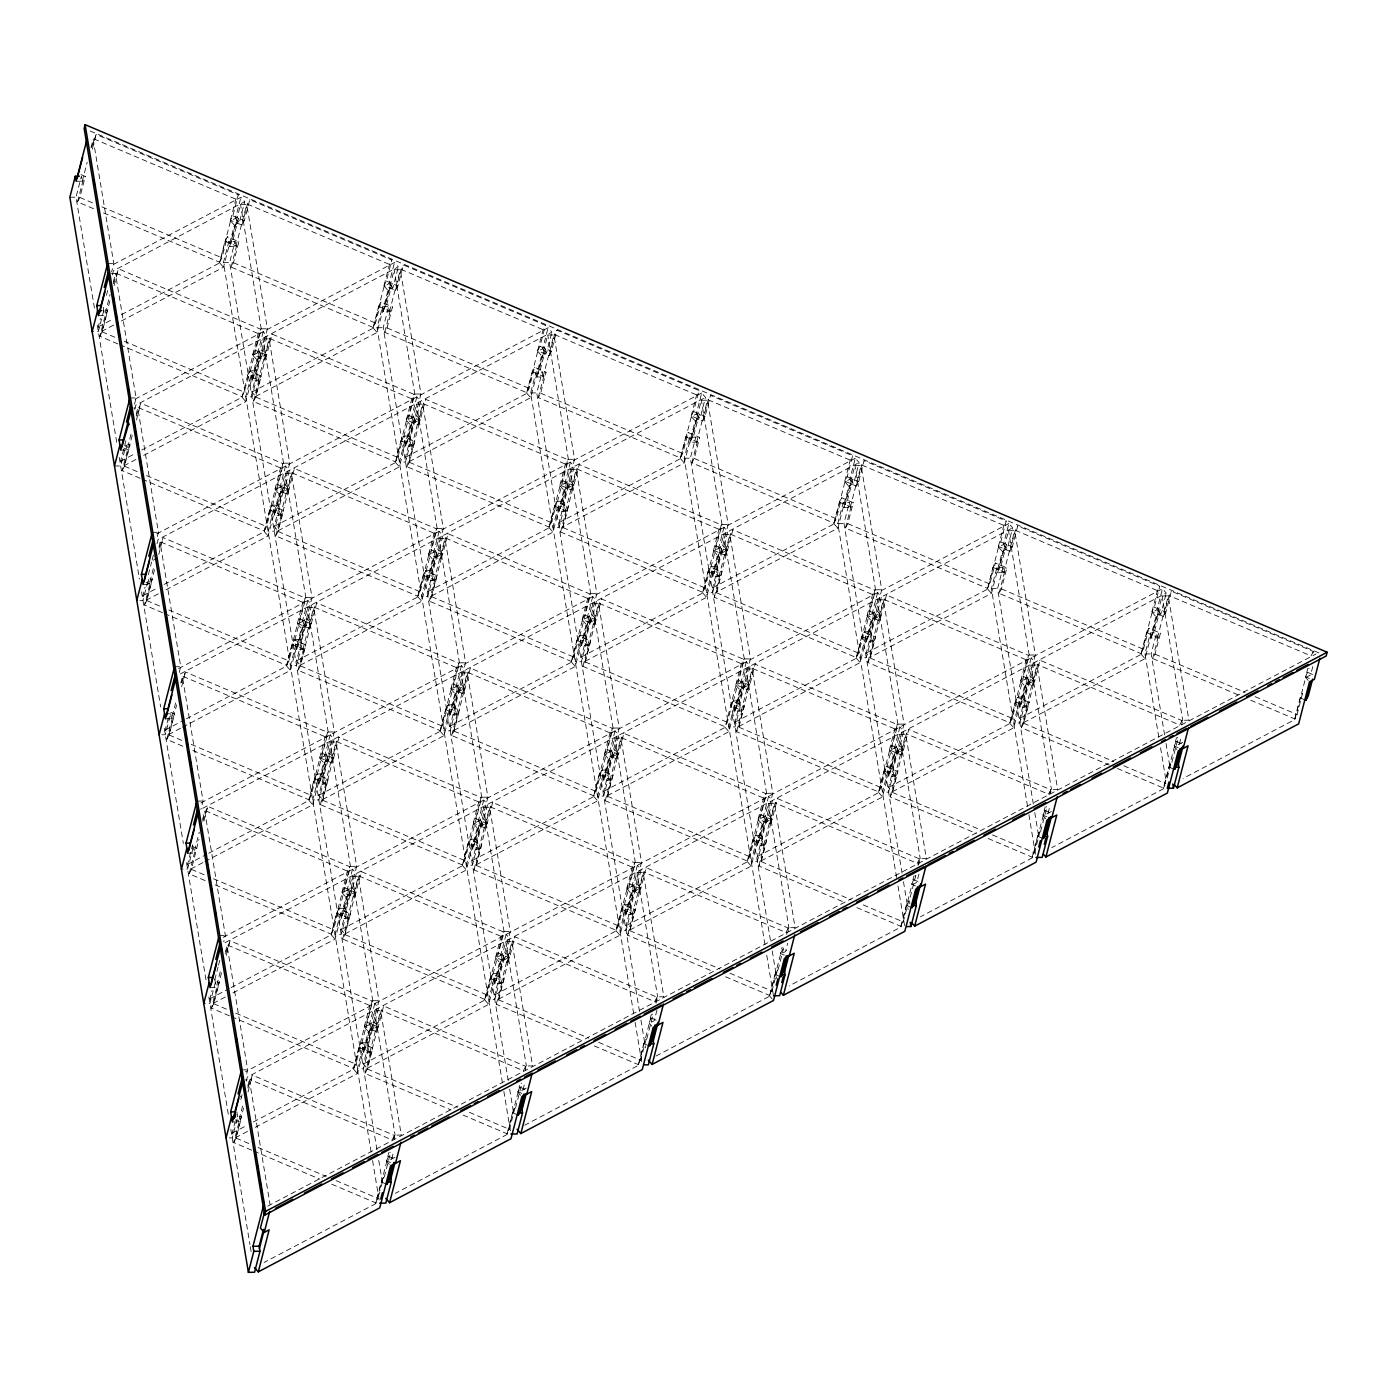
<?xml version="1.0" encoding="UTF-8"?>
<svg xmlns="http://www.w3.org/2000/svg" width="1397" height="1397" viewBox="0 0 1397 1397"><rect width="100%" height="100%" fill="white"/><g stroke="black" fill="none" stroke-linecap="round" stroke-linejoin="round"><path stroke-width="0.75" stroke-dasharray="5 3.75" d="M94.437 308.091L76.014 197.187L81.445 176.179L82.283 181.208L76.119 181.296M82.283 181.208L87.173 162.314M90.98 147.611L93.145 139.211L113.786 263.509L111.62 271.909M93.529 208.677L77.516 201.867L82.947 180.877L85.304 176.459L79.542 174.014M91.643 147.261L96.166 134.461L238.241 194.812L232.81 215.802L230.453 220.22L241.96 225.109L244.318 220.691L249.766 199.701L391.824 260.052L386.393 281.041L384.035 285.459L395.561 290.349L397.918 285.931L403.349 264.941L545.424 325.291L539.993 346.281L537.635 350.699L549.143 355.589L551.501 351.188L556.932 330.181L699.006 390.531L693.576 411.521L691.218 415.939L702.743 420.829L705.101 416.428L710.532 395.421L852.607 455.771L847.176 476.761L844.801 481.179L856.326 486.069L858.684 481.668L864.114 460.661L1006.189 521.011L1000.758 542.001L998.401 546.419L1009.909 551.309L1012.284 546.908L1017.714 525.901L1159.772 586.251L1154.341 607.241L1151.984 611.659L1163.509 616.548L1165.866 612.148L1171.297 591.141L1313.372 651.491L1312.289 655.682M77.516 201.867L79.873 197.466L85.304 176.459M92.359 149.165L96.166 134.461M113.646 325.082L102.086 331.176L98.261 326.846L100.444 318.446M106.416 295.343L108.582 286.944M112.371 274.965L113.454 270.756L244.719 201.622L240.913 197.291L111.568 265.413M103.762 310.553L98.331 331.56L92.167 331.648M98.436 315.687L104.6 315.6L110.031 294.592M113.297 282.002L115.462 273.602L111.358 273.655M117.837 343.906L99.833 336.258L105.264 315.251L107.621 310.85L103.78 309.208M113.401 283.748L118.483 268.835L260.558 329.186L255.127 350.193L252.77 354.594L264.277 359.483L266.635 355.082L272.066 334.075L414.141 394.425L408.71 415.433L406.352 419.833L417.878 424.723L420.235 420.322L425.666 399.315L567.741 459.665L562.31 480.673L559.953 485.073L571.46 489.963L573.818 485.562L579.249 464.555L721.323 524.905L715.893 545.913L713.535 550.313L725.06 555.203L727.418 550.802L732.849 529.795L874.924 590.145L869.475 611.153L867.118 615.553L878.643 620.443L881.001 616.042L886.431 595.035L1028.506 655.385L1023.075 676.392L1020.718 680.793L1032.226 685.683L1034.601 681.282L1040.032 660.275L1182.089 720.625L1181.006 724.833M102.086 331.176L110.223 299.674M99.833 336.258L102.191 331.84L107.621 310.85M114.135 285.634L118.483 268.835M134.479 404.204L136.103 397.901L115.462 273.602M135.963 459.456L124.385 465.55L120.579 461.237L126.009 440.23M134.671 409.338L135.771 405.147L398.32 266.862L394.513 262.531L133.885 399.804M120.753 450.061L126.917 449.974L131.266 433.175M136.155 414.28L137.779 407.976L133.675 408.029M140.154 478.28L122.15 470.632L127.581 449.642L129.938 445.224L126.097 443.6M136.277 416.027L140.8 403.227L282.875 463.577L277.444 484.567L275.087 488.985L286.595 493.874L288.952 489.474L294.383 468.466L436.458 528.817L431.027 549.807L428.669 554.225L440.195 559.114L442.552 554.714L447.983 533.706L590.058 594.057L584.627 615.047L582.252 619.465L593.777 624.354L596.135 619.954L601.566 598.946L743.641 659.297L738.21 680.287L735.852 684.705L747.378 689.594L749.735 685.194L755.166 664.186L897.223 724.537L891.792 745.527L889.435 749.945L900.96 754.834L903.318 750.433L908.749 729.426L1050.823 789.776L1049.199 796.063M124.385 465.55L132.54 434.048M122.15 470.632L124.508 466.231L129.938 445.224M136.452 420.026L140.8 403.227M103.535 212.92L219.591 262.217L225.022 241.21L227.379 236.809L238.887 241.698L233.456 262.706L231.099 267.106L373.174 327.457L375.531 323.056L380.962 302.049L392.487 306.938L387.056 327.946L384.699 332.346L526.756 392.697L529.131 388.296L534.562 367.289L546.07 372.178L540.639 393.186L538.282 397.586L680.356 457.937L682.714 453.536L688.145 432.529L699.67 437.418L694.239 458.426L691.882 462.826L833.939 523.177L836.297 518.776L841.727 497.769L853.253 502.658L847.822 523.665L845.464 528.066L987.539 588.416L989.897 584.016L995.328 563.008L1006.853 567.898L1001.405 588.905L999.047 593.306L1141.122 653.656L1143.479 649.256L1148.91 628.248L1160.436 633.138L1155.005 654.145L1152.647 658.546L1238.685 695.095M230.453 220.22L235.883 199.212L238.241 194.812M121.399 314.674L219.696 262.898L230.557 220.883L235.482 218.299L240.913 197.291M219.591 262.217L221.948 257.816L227.379 236.809M371.148 1151.984L223.433 262.496L228.864 241.506L235.045 241.419L235.883 246.448L229.702 246.536L228.864 241.506M121.347 321.013L223.503 267.211L234.364 225.214L239.289 222.612L244.719 201.622M229.702 246.536L240.563 204.538L246.745 204.451L267.386 328.749L256.524 370.764L258.201 380.84L252.019 380.927L250.36 370.851L261.222 328.836L240.563 204.538M157.337 536.483L158.42 532.274L137.779 407.976M158.28 593.847L146.702 599.942L142.896 595.611L145.078 587.211M148.326 574.621L151.592 562.013M152.133 559.918L153.757 553.614M376.963 1149.766L229.614 262.426L235.045 241.419M156.988 543.73L158.088 539.521L551.902 332.102L548.095 327.771L156.202 534.178M147.855 581.431L142.965 600.326L136.801 600.413M235.883 246.448L246.745 204.451M231.099 267.106L236.53 246.116L238.887 241.698M241.96 225.109L247.391 204.102L249.766 199.701M143.07 584.452L149.235 584.365L153.583 567.566M159.014 546.559L160.096 542.368L180.737 666.666L179.113 672.97M162.471 612.672L144.467 605.023L149.898 584.016L152.256 579.615L148.414 577.974M159.136 548.322L163.117 537.601L305.192 597.951L299.761 618.958L297.404 623.359L308.912 628.248L311.269 623.848L316.7 602.84L458.775 663.191L453.344 684.198L450.987 688.599L462.512 693.488L464.869 689.088L470.3 668.08L612.375 728.431L606.944 749.438L604.569 753.839L616.094 758.728L618.452 754.328L623.883 733.32L765.958 793.671L760.527 814.678L758.169 819.079L769.695 823.968L772.052 819.568L777.483 798.56L919.54 858.911L917.916 865.214M146.702 599.942L154.857 568.439M144.467 605.023L146.825 600.623L152.256 579.615M158.769 554.417L163.117 537.601M141.778 450.061L242.013 397.272L252.874 355.275L262.723 350.088L266.53 354.401L255.668 396.416L251.862 392.086L262.723 350.088M252.77 354.594L258.201 333.586L260.558 329.186M119.845 344.762L241.908 396.608L244.265 392.19L249.696 371.2L261.204 376.09L255.773 397.08L253.416 401.498L395.491 461.848L397.848 457.43L403.279 436.44L414.804 441.33L409.373 462.32L407.016 466.738L549.073 527.088L551.448 522.67L556.879 501.68L568.387 506.57L562.956 527.56L560.599 531.978L702.674 592.328L705.031 587.91L710.462 566.92L721.987 571.81L716.556 592.799L714.199 597.217L856.256 657.568L858.614 653.15L864.045 632.16L875.57 637.049L870.139 658.039L867.781 662.457L1009.856 722.808L1012.214 718.39L1017.645 697.4L1029.17 702.289L1023.722 723.279L1021.364 727.697L1109.41 765.085M143.664 455.405L245.82 401.603L256.681 359.588L266.53 354.401M252.019 380.927L262.88 338.912L269.062 338.842L289.703 463.14L278.841 505.138L280.5 515.214L274.336 515.301L272.659 505.225L283.539 463.228L262.88 338.912M180.597 728.239L169.02 734.316L165.213 730.002L168.478 717.394M164.549 713.797L170.713 713.71L165.283 734.717L159.118 734.805M258.201 380.84L269.062 338.842M253.416 401.498L258.847 380.49L261.204 376.09M264.277 359.483L269.708 338.493L272.066 334.075M165.387 718.826L171.552 718.757L176.441 699.845M180.789 683.046L182.413 676.742L203.054 801.04L200.889 809.457M182.78 746.208L166.784 739.397L172.215 718.407L174.573 713.989L170.731 712.365M181.453 682.696L185.434 671.992L327.509 732.342L322.078 753.332L319.721 757.75L331.229 762.64L333.586 758.239L339.017 737.232L481.092 797.582L475.661 818.572L473.304 822.99L484.829 827.88L487.186 823.479L492.617 802.472L634.692 862.822L629.244 883.812L626.886 888.23L638.412 893.12L640.769 888.719L646.2 867.712L788.275 928.062L786.651 934.366M169.02 734.316L176.633 704.926M166.784 739.397L169.142 734.997L174.573 713.989M181.627 686.695L185.434 671.992M142.162 479.136L264.225 530.982L269.656 509.975L272.013 505.574L283.521 510.464L278.09 531.471L275.733 535.872L417.808 596.222L420.165 591.822L425.596 570.814L437.121 575.704L431.69 596.711L429.333 601.112L571.39 661.462L573.748 657.061L579.196 636.054L590.704 640.944L585.273 661.951L582.916 666.352L724.991 726.702L727.348 722.301L732.779 701.294L744.304 706.183L738.873 727.191L736.498 731.591L878.573 791.942L880.931 787.541L886.362 766.534L897.887 771.423L892.456 792.431L890.099 796.831L976.136 833.38M275.087 488.985L280.518 467.978L282.875 463.577M164.095 584.452L264.33 531.663L275.192 489.648L285.04 484.462L288.847 488.793L277.986 530.79L274.179 526.477L285.04 484.462M264.225 530.982L266.583 526.582L272.013 505.574M165.981 589.778L268.137 535.977L278.998 493.979L288.847 488.793M274.336 515.301L285.198 473.304L291.379 473.216L312.02 597.514L301.158 639.529L302.817 649.605L296.653 649.692L294.977 639.616L305.856 597.602L285.198 473.304M202.914 862.613L191.337 868.707L187.53 864.376L192.419 845.482M193.03 848.101L187.6 869.091L181.435 869.178M280.5 515.214L291.379 473.216M275.733 535.872L281.164 514.882L283.521 510.464M286.595 493.874L292.025 472.867L294.383 468.466M187.704 853.218L193.869 853.13L199.3 832.123M202.565 819.533L204.73 811.133L225.371 935.431L223.747 941.735M205.097 880.581L189.101 873.789L194.532 852.781L196.89 848.381L193.048 846.739M202.67 821.279L207.751 806.366L349.826 866.716L344.395 887.724L342.038 892.124L353.546 897.014L355.903 892.613L361.334 871.606L503.409 931.956L497.978 952.964L495.621 957.364L507.146 962.254L509.503 957.853L514.934 936.846L657.009 997.196L655.909 1001.405M189.101 873.789L191.459 869.388L198.95 839.3M203.945 821.069L207.751 806.366M373.174 327.457L378.604 306.449L380.962 302.049M384.035 285.459L389.466 264.452L391.824 260.052M251.862 392.086L373.278 328.138L384.158 286.123L389.065 283.539L394.513 262.531M164.479 613.527L286.542 665.374L291.973 644.366L294.33 639.966L305.838 644.855L300.407 665.863L298.05 670.263L440.125 730.614L442.482 726.196L447.913 705.206L459.438 710.095L454.008 731.102L451.65 735.503L593.708 795.853L596.065 791.435L601.496 770.446L613.021 775.335L607.59 796.342L605.233 800.743L747.308 861.093L749.665 856.675L755.096 835.685L766.621 840.575L761.19 861.582L758.815 865.983L844.871 902.532M297.404 623.359L302.835 602.369L305.192 597.951M186.412 718.826L286.647 666.037L297.509 624.04L307.357 618.854L311.164 623.167L300.303 665.182L296.496 660.851L307.357 618.854M286.542 665.374L288.9 660.956L294.33 639.966M502.431 1082.85L377.033 327.736L382.464 306.746L388.628 306.659L389.466 311.688L383.302 311.775L382.464 306.746M255.668 396.416L377.103 332.451L387.964 290.454L392.889 287.852L398.32 266.862M182.518 727.208L290.454 670.368L301.315 628.353L311.164 623.167M383.302 311.775L394.164 269.778L400.328 269.691L420.968 393.989L410.107 436.004L411.783 446.08L405.619 446.167L403.943 436.091L414.804 394.076L394.164 269.778M296.653 649.692L307.515 607.678L313.696 607.608L334.337 731.906L323.475 773.903L325.134 783.996L318.97 784.066L317.294 773.99L328.155 731.993L307.515 607.678M508.246 1080.632L383.197 327.666L388.628 306.659M225.231 997.004L213.654 1003.081L209.847 998.768L212.03 990.368M214.736 979.856L218.002 967.265M218.543 965.17L220.167 958.866M215.348 982.475L209.917 1003.483L203.752 1003.57M389.466 311.688L400.328 269.691M384.699 332.346L390.13 311.356L392.487 306.938M395.561 290.349L400.991 269.342L403.349 264.941M302.817 649.605L313.696 607.608M210.021 987.592L216.186 987.522L221.075 968.61M225.423 951.811L227.047 945.507L247.688 1069.823L246.064 1076.109M298.05 670.263L303.481 649.256L305.838 644.855M308.912 628.248L314.342 607.258L316.7 602.84M229.422 1015.811L211.418 1008.163L216.849 987.173L219.207 982.755L215.365 981.131M225.528 953.557L230.068 940.757L372.143 1001.108L366.713 1022.098L364.338 1026.516L375.863 1031.405L378.22 1027.005L383.651 1005.997L525.726 1066.348L524.643 1070.539M213.654 1003.081L221.809 971.579M211.418 1008.163L213.776 1003.762L219.207 982.755M226.262 955.461L230.068 940.757M395.491 461.848L400.922 440.841L403.279 436.44M406.352 419.833L411.783 398.826L414.141 394.425M274.179 526.477L395.595 462.512L406.475 420.514L416.306 415.328L420.113 419.641L409.251 461.656L405.444 457.325L416.306 415.328M192.786 750.451L308.842 799.748L314.29 778.74L316.648 774.34L328.155 779.229L322.724 800.237L320.367 804.637L462.442 864.987L464.799 860.587L470.23 839.58L481.755 844.469L476.325 865.476L473.967 869.877L616.025 930.227L618.382 925.827L623.813 904.819L635.338 909.709L629.907 930.716L627.55 935.117L713.588 971.666M319.721 757.75L325.152 736.743L327.509 732.342M208.729 853.218L308.964 800.429L319.826 758.414L329.675 753.227L333.481 757.558L322.62 799.555L318.813 795.242L329.675 753.227M308.842 799.748L311.217 795.347L316.648 774.34M277.986 530.79L399.42 466.842L410.281 424.828L420.113 419.641M204.835 861.6L312.771 804.742L323.633 762.745L333.481 757.558M405.619 446.167L416.481 404.152L422.645 404.082L443.286 528.38L432.424 570.378L434.1 580.471L427.936 580.541L426.26 570.465L437.121 528.468L416.481 404.152M318.97 784.066L329.832 742.069L335.996 741.982L356.654 866.28L345.792 908.294L347.451 918.37L341.287 918.458L339.611 908.382L350.472 866.367L329.832 742.069M247.548 1131.378L235.971 1137.472L232.164 1133.142L234.888 1122.647M240.86 1099.544L242.484 1093.24M246.256 1081.261L247.339 1077.052L1166.268 593.061L1162.461 588.731L245.47 1071.726M237.123 1118.962L232.234 1137.857L226.07 1137.944M411.783 446.08L422.645 404.082M407.016 466.738L412.447 445.73L414.804 441.33M417.878 424.723L423.308 403.733L425.666 399.315M325.134 783.996L335.996 741.982M232.339 1121.983L238.503 1121.896L242.851 1105.097M247.74 1086.202L249.365 1079.898L245.243 1079.951M320.367 804.637L325.798 783.647L328.155 779.229M331.229 762.64L336.66 741.632L339.017 737.232M251.739 1150.202L233.736 1142.554L239.166 1121.547L241.524 1117.146L237.682 1115.522M247.845 1087.949L252.386 1075.131L394.46 1135.482L393.36 1139.69M235.971 1137.472L243.584 1108.065M233.736 1142.554L236.093 1138.153L241.524 1117.146M248.037 1091.948L252.386 1075.131M417.808 596.222L423.239 575.215L425.596 570.814M428.669 554.225L434.1 533.217L436.458 528.817M296.496 660.851L417.913 596.903L428.774 554.888L438.623 549.702L442.43 554.033L431.568 596.03L427.761 591.717L438.623 549.702M215.103 884.842L331.159 934.139L336.59 913.132L338.965 908.731L350.472 913.621L345.042 934.628L342.684 939.028L484.759 999.379L487.116 994.961L492.547 973.971L504.073 978.86L498.642 999.868L496.284 1004.268L582.322 1040.817M342.038 892.124L347.469 871.134L349.826 866.716M231.046 987.592L331.281 934.803L342.143 892.805L351.992 887.619L355.798 891.932L344.937 933.947L341.13 929.616L351.992 887.619M331.159 934.139L333.534 929.721L338.965 908.731M300.303 665.182L421.719 601.216L432.599 559.219L442.43 554.033M232.932 992.935L335.088 939.133L345.95 897.118L355.798 891.932M427.936 580.541L438.798 538.543L444.962 538.456L465.603 662.754L454.741 704.769L456.417 714.845L450.253 714.932L448.577 704.856L459.438 662.842L438.798 538.543M341.287 918.458L352.149 876.46L358.313 876.373L378.971 1000.671L368.092 1042.668L369.768 1052.762L363.604 1052.832L361.928 1042.756L372.789 1000.758L352.149 876.46M434.1 580.471L444.962 538.456M429.333 601.112L434.764 580.122L437.121 575.704M440.195 559.114L445.626 538.107L447.983 533.706M347.451 918.37L358.313 876.373M342.684 939.028L348.115 918.021L350.472 913.621M353.546 897.014L358.977 876.024L361.334 871.606M526.756 392.697L532.205 371.689L534.562 367.289M537.635 350.699L543.066 329.692L545.424 325.291M405.444 457.325L526.879 393.378L537.74 351.363L542.665 348.779L548.095 327.771M440.125 730.614L445.556 709.606L447.913 705.206M450.987 688.599L456.417 667.609L458.775 663.191M318.813 795.242L440.23 731.277L451.091 689.28L460.94 684.093L464.747 688.407L453.885 730.421L450.078 726.091L460.94 684.093M231.431 1016.667L353.476 1068.513L358.907 1047.523L361.282 1043.105L372.789 1047.994L367.359 1069.002L365.001 1073.402L451.039 1109.951M364.338 1026.516L369.786 1005.508L372.143 1001.108M253.363 1121.983L353.598 1069.194L364.46 1027.179L374.309 1022.01L378.116 1026.324L367.254 1068.321L363.447 1064.008L374.309 1022.01M353.476 1068.513L355.833 1064.112L361.282 1043.105M633.697 1013.698L530.616 392.976L536.046 371.986L542.211 371.899L543.049 376.928L536.885 377.015L536.046 371.986M409.251 461.656L530.685 397.691L541.547 355.694L546.471 353.092L551.902 332.102M322.62 799.555L444.036 735.608L454.916 693.593L464.747 688.407M536.885 377.015L547.746 335.018L553.928 334.931L574.569 459.229L563.707 501.244L565.366 511.319L559.202 511.407L557.525 501.331L568.387 459.316L547.746 335.018M255.249 1127.327L357.405 1073.507L368.267 1031.51L378.116 1026.324M450.253 714.932L461.115 672.917L467.279 672.848L487.92 797.146L477.058 839.143L478.734 849.236L472.57 849.306L470.894 839.23L481.755 797.233L461.115 672.917M363.604 1052.832L374.466 1010.834L380.63 1010.747L401.288 1135.062L395.107 1135.132L394.024 1139.341M639.512 1011.48L536.78 392.906L542.211 371.899M543.049 376.928L553.928 334.931M538.282 397.586L543.712 376.596L546.07 372.178M549.143 355.589L554.574 334.582L556.932 330.181M456.417 714.845L467.279 672.848M369.768 1052.762L380.63 1010.747M451.65 735.503L457.081 714.496L459.438 710.095M462.512 693.488L467.943 672.498L470.3 668.08M365.001 1073.402L370.432 1052.412L372.789 1047.994M375.863 1031.405L381.294 1010.398L383.651 1005.997M549.073 527.088L554.504 506.081L556.879 501.68M559.953 485.073L565.383 464.066L567.741 459.665M427.761 591.717L549.196 527.752L560.057 485.754L569.906 480.568L573.713 484.881L562.851 526.896L559.044 522.565L569.906 480.568M462.442 864.987L467.873 843.98L470.23 839.58M473.304 822.99L478.734 801.983L481.092 797.582M341.13 929.616L462.547 865.669L473.408 823.654L483.257 818.467L487.064 822.798L476.202 864.795L472.396 860.482L483.257 818.467M331.77 1184.202L375.793 1202.904L381.224 1181.897L383.581 1177.496L380.333 1190.087M390.496 1162.531L386.655 1160.89L388.837 1152.49M394.984 1157.257L386.777 1161.571L375.915 1203.568L264.12 1262.451M375.793 1202.904L379.792 1192.2M386.655 1160.89L390.112 1152.281M384.245 1177.147L390.776 1151.949M431.568 596.03L553.002 532.082L563.864 490.068L573.713 484.881M344.937 933.947L466.354 869.982L477.233 827.984L487.064 822.798M391.701 1158.986L393.867 1150.569M559.202 511.407L570.063 469.392L576.228 469.322L596.886 593.62L586.007 635.618L587.683 645.711L581.519 645.781L579.842 635.705L590.704 593.708L570.063 469.392M472.57 849.306L483.432 807.309L489.596 807.222L510.237 931.537L499.375 973.534L501.052 983.61L494.887 983.698L493.211 973.622L504.073 931.607L483.432 807.309M565.366 511.319L576.228 469.322M560.599 531.978L566.029 510.97L568.387 506.57M571.46 489.963L576.891 468.973L579.249 464.555M478.734 849.236L489.596 807.222M473.967 869.877L479.398 848.887L481.755 844.469M484.829 827.88L490.26 806.872L492.617 802.472M571.39 661.462L576.821 640.455L579.196 636.054M582.252 619.465L587.7 598.457L590.058 594.057M450.078 726.091L571.513 662.143L582.374 620.128L592.223 614.942L596.03 619.273L585.168 661.27L581.362 656.957L592.223 614.942M484.759 999.379L490.19 978.371L492.547 973.971M495.621 957.364L501.052 936.374L503.409 931.956M363.447 1064.008L484.864 1000.042L495.725 958.045L505.574 952.859L509.381 957.172L498.519 999.187L494.713 994.856L505.574 952.859M453.885 730.421L575.32 666.456L586.181 624.459L596.03 619.273M367.254 1068.321L488.671 1004.373L499.532 962.358L509.381 957.172M581.519 645.781L592.38 603.783L598.545 603.696L619.203 727.994L608.324 770.009L610 780.085L603.836 780.172L602.159 770.096L613.021 728.081L592.38 603.783M494.887 983.698L505.749 941.7L511.913 941.613L532.554 1065.911L526.39 1065.998L525.307 1070.189M587.683 645.711L598.545 603.696M582.916 666.352L588.347 645.362L590.704 640.944M593.777 624.354L599.208 603.347L601.566 598.946M501.052 983.61L511.913 941.613M496.284 1004.268L501.715 983.261L504.073 978.86M507.146 962.254L512.577 941.264L514.934 936.846M680.356 457.937L685.787 436.929L688.145 432.529M691.218 415.939L696.649 394.932L699.006 390.531M559.044 522.565L680.461 458.618L691.323 416.603L696.247 414.018L701.678 393.011L705.485 397.342L700.054 418.332L695.147 420.934L684.268 462.931L562.851 526.896M593.708 795.853L599.138 774.846L601.496 770.446M604.569 753.839L610 732.849L612.375 728.431M472.396 860.482L593.83 796.517L604.691 754.52L614.54 749.333L618.347 753.647L607.485 795.661L603.679 791.331L614.54 749.333M507.076 1133.753L512.507 1112.763L514.864 1108.345L509.434 1129.352L507.076 1133.753L461.045 1114.212M521.78 1093.38L517.938 1091.756L519.562 1085.452M526.25 1088.106L518.043 1092.419L507.181 1134.434L395.386 1193.317M517.938 1091.756L521.378 1083.146M515.528 1107.996L522.041 1082.797M764.98 944.564L684.216 458.216L689.647 437.226L695.811 437.139L696.649 442.168L690.485 442.255L689.647 437.226M522.967 1089.835L524.608 1083.531M476.202 864.795L597.637 800.848L608.498 758.833L618.347 753.647M690.485 442.255L701.346 400.258L707.511 400.171L728.151 524.469L717.29 566.483L718.966 576.559L712.802 576.647L711.125 566.571L721.987 524.556L701.346 400.258M603.836 780.172L614.697 738.157L620.862 738.087L641.502 862.386L630.641 904.383L632.317 914.476L626.153 914.546L624.476 904.47L635.338 862.473L614.697 738.157M770.428 940.216L690.38 458.146L695.811 437.139M696.649 442.168L707.511 400.171M691.882 462.826L697.313 441.836L699.67 437.418M702.743 420.829L708.174 399.821L710.532 395.421M610 780.085L620.862 738.087M605.233 800.743L610.664 779.736L613.021 775.335M616.094 758.728L621.525 737.738L623.883 733.32M702.674 592.328L708.104 571.321L710.462 566.92M713.535 550.313L718.966 529.306L721.323 524.905M581.362 656.957L702.778 592.992L713.64 550.994L723.489 545.808L727.296 550.121L716.434 592.136L712.627 587.805L723.489 545.808M616.025 930.227L621.455 909.22L623.813 904.819M626.886 888.23L632.317 867.223L634.692 862.822M494.713 994.856L616.147 930.908L627.009 888.894L636.857 883.707L640.664 888.038L629.803 930.035L625.996 925.722L636.857 883.707M585.168 661.27L706.585 597.322L717.447 555.308L727.296 550.121M498.519 999.187L619.954 935.222L630.815 893.224L640.664 888.038M712.802 576.647L723.663 534.632L729.828 534.562L750.468 658.86L739.607 700.857L741.283 710.951L735.119 711.021L733.442 700.945L744.304 658.947L723.663 534.632M626.153 914.546L637.015 872.549L643.179 872.461L663.819 996.777L657.655 996.847L656.031 1003.151M718.966 576.559L729.828 534.562M714.199 597.217L719.63 576.21L721.987 571.81M725.06 555.203L730.491 534.213L732.849 529.795M632.317 914.476L643.179 872.461M627.55 935.117L632.981 914.127L635.338 909.709M638.412 893.12L643.842 872.112L646.2 867.712M603.679 791.331L725.095 727.383L735.957 685.368L745.806 680.182L749.613 684.513L738.751 726.51L734.944 722.197L745.806 680.182M735.852 684.705L741.283 663.697L743.641 659.297M638.342 1064.619L643.773 1043.611L646.13 1039.211L640.699 1060.201L638.342 1064.619L594.319 1045.916M651.386 1014.205L649.203 1022.604L652.661 1013.995M656.957 1010.188L654.25 1020.683L649.326 1023.285L638.464 1065.282L524.748 1125.179M646.794 1038.862L653.307 1013.663M607.485 795.661L728.902 731.696L739.764 689.699L749.613 684.513M735.119 711.021L745.981 669.023L752.145 668.936L772.785 793.234L761.924 835.249L763.6 845.325L757.436 845.412L755.76 835.336L766.621 793.321L745.981 669.023M741.283 710.951L752.145 668.936M736.498 731.591L741.947 710.602L744.304 706.183M747.378 689.594L752.808 668.587L755.166 664.186M833.939 523.177L839.37 502.169L841.727 497.769M844.801 481.179L850.232 460.172L852.607 455.771M712.627 587.805L834.061 523.858L844.923 481.843L849.847 479.258L855.278 458.251L859.085 462.582L853.654 483.572L848.73 486.173L837.868 528.171L716.434 592.136M747.308 861.093L752.739 840.086L755.096 835.685M758.169 819.079L763.6 798.089L765.958 793.671M625.996 925.722L747.412 861.757L758.274 819.76L768.123 814.573L771.93 818.886L761.068 860.901L757.261 856.571L768.123 814.573M896.595 877.56L837.798 523.456L843.229 502.466L849.393 502.379L850.232 507.408L844.067 507.495L843.229 502.466M629.803 930.035L751.219 866.088L762.081 824.073L771.93 818.886M844.067 507.495L854.929 465.498L861.093 465.411L881.734 589.709L870.872 631.723L872.549 641.799L866.384 641.887L864.708 631.811L875.57 589.796L854.929 465.498M757.436 845.412L768.298 803.397L774.462 803.327L795.103 927.625L788.938 927.713L787.856 931.904M902.06 873.195L843.963 523.386L849.393 502.379M850.232 507.408L861.093 465.411M845.464 528.066L850.895 507.076L853.253 502.658M856.326 486.069L861.757 465.061L864.114 460.661M763.6 845.325L774.462 803.327M758.815 865.983L764.246 844.975L766.621 840.575M769.695 823.968L775.125 802.978L777.483 798.56M856.256 657.568L861.687 636.561L864.045 632.16M867.118 615.553L872.549 594.546L874.924 590.145M734.944 722.197L856.378 658.231L867.24 616.234L877.089 611.048L880.896 615.361L870.034 657.376L866.227 653.045L877.089 611.048M769.625 995.467L775.056 974.46L777.413 970.059L771.982 991.067L769.625 995.467L723.594 975.927M784.328 955.094L780.486 953.47L782.11 947.166M656.014 1056.045L769.73 996.148L780.591 954.134L785.516 951.549L787.698 943.15M778.077 969.71L784.59 944.512M738.751 726.51L860.185 662.562L871.047 620.547L880.896 615.361M866.384 641.887L877.246 599.872L883.41 599.802L904.051 724.1L893.189 766.097L894.866 776.191L888.702 776.261L887.025 766.185L897.887 724.187L877.246 599.872M872.549 641.799L883.41 599.802M867.781 662.457L873.212 641.45L875.57 637.049M878.643 620.443L884.074 599.453L886.431 595.035M878.573 791.942L884.004 770.934L886.362 766.534M889.435 749.945L894.866 728.937L897.223 724.537M757.261 856.571L878.696 792.623L889.557 750.608L899.406 745.422L903.213 749.752L892.351 791.75L888.527 787.437L899.406 745.422M761.068 860.901L882.502 796.936L893.364 754.939L903.213 749.752M888.702 776.261L899.563 734.263L905.727 734.176L926.368 858.474L920.204 858.561L918.58 864.865M894.866 776.191L905.727 734.176M890.099 796.831L895.529 775.841L897.887 771.423M900.96 754.834L906.391 733.827L908.749 729.426M987.539 588.416L992.97 567.409L995.328 563.008M998.401 546.419L1003.832 525.412L1006.189 521.011M866.227 653.045L987.644 589.097L998.506 547.083L1003.43 544.498L1008.861 523.491L1012.668 527.822L1007.237 548.811L1002.313 551.413L991.451 593.411L870.034 657.376M900.89 926.333L906.321 905.326L908.679 900.925L903.248 921.915L900.89 926.333L856.867 907.631M915.594 885.96L911.752 884.318L913.935 875.919M911.752 884.318L915.21 875.709M915.856 875.36L909.342 900.576L909.901 903.929M1027.528 806.279L991.399 588.696L996.829 567.706L1002.994 567.619L1003.832 572.648L997.668 572.735L996.829 567.706M918.964 873.998L916.799 882.398L911.874 885L901.013 926.997L789.218 985.88M997.668 572.735L1008.529 530.738L1014.693 530.65L1035.334 654.949L1024.472 696.963L1026.149 707.039L1019.967 707.126L1018.308 697.051L1029.17 655.036L1008.529 530.738M1033.343 804.061L997.563 588.626L1002.994 567.619M1003.832 572.648L1014.693 530.65M999.047 593.306L1004.478 572.316L1006.853 567.898M1009.909 551.309L1015.357 530.301L1017.714 525.901M1009.856 722.808L1015.287 701.8L1017.645 697.4M1020.718 680.793L1026.149 659.786L1028.506 655.385M888.527 787.437L1009.961 723.471L1020.823 681.474L1030.672 676.288L1034.478 680.601L1023.617 722.616L1019.81 718.285L1030.672 676.288M892.351 791.75L1013.768 727.802L1024.63 685.787L1034.478 680.601M1019.967 707.126L1030.846 665.112L1037.011 665.042L1057.651 789.34L1051.487 789.427L1050.387 793.618M1026.149 707.039L1037.011 665.042M1021.364 727.697L1026.795 706.69L1029.17 702.289M1032.226 685.683L1037.657 664.693L1040.032 660.275M1032.173 857.182L1037.604 836.174L1039.962 831.774L1034.531 852.781L1032.173 857.182L988.15 838.479M1046.877 816.808L1043.035 815.184L1045.2 806.785M1051.347 811.535L1043.14 815.848L1032.278 857.863L920.483 916.746M1043.035 815.184L1046.475 806.575M1040.625 831.425L1047.139 806.226M1048.064 813.264L1050.247 804.864M1141.122 653.656L1146.553 632.649L1148.91 628.248M1151.984 611.659L1157.414 590.652L1159.772 586.251M1019.81 718.285L1141.244 654.337L1152.106 612.323L1157.03 609.738L1162.461 588.731M1158.794 737.127L1144.981 653.936L1150.412 632.946L1156.576 632.858L1157.414 637.888L1151.25 637.975L1150.412 632.946M1023.617 722.616L1145.051 658.651L1155.913 616.653L1160.837 614.051L1166.268 593.061M1151.25 637.975L1162.112 595.978L1168.276 595.89L1188.917 720.188L1182.753 720.276L1181.67 724.484M1164.609 734.909L1151.145 653.866L1156.576 632.858M1157.414 637.888L1168.276 595.89M1152.647 658.546L1158.078 637.556L1160.436 633.138M1163.509 616.548L1168.94 595.541L1171.297 591.141M1117.425 768.49L1163.439 788.048L1168.87 767.04L1171.227 762.64L1166.338 781.534M1178.142 747.674L1174.301 746.033L1176.484 737.633M1182.613 742.383L1174.423 746.714L1163.561 788.711L1051.766 847.595M1174.301 746.033L1177.758 737.424M1171.891 762.291L1178.404 737.075M1179.347 744.112L1181.513 735.713M1294.722 718.896L1300.153 697.889L1302.51 693.488L1297.08 714.496L1294.722 718.896L1250.699 700.194M1309.426 678.523L1305.584 676.899L1307.749 668.499M1312.778 666.579L1310.613 674.978L1305.689 677.562L1294.827 719.577L1183.032 778.461M1305.584 676.899L1309.024 668.29M249.696 371.2L247.339 375.601L258.847 380.49M394.46 1135.482L392.086 1139.9L250.028 1079.549M525.726 1066.348L523.369 1070.748L381.294 1010.398M732.779 701.294L730.421 705.695L741.947 710.602M657.009 997.196L654.634 1001.614L512.577 941.264M788.275 928.062L785.917 932.463L643.842 872.112M780.486 953.47L782.844 949.052L786.686 950.693M919.54 858.911L917.183 863.329L775.125 802.978M1050.823 789.776L1048.466 794.177L906.391 733.827M1182.089 720.625L1179.732 725.026L1037.657 664.693M1163.439 788.048L1165.011 785.097M1313.372 651.491L1311.015 655.892L1168.94 595.541M98.261 326.846L113.681 318.726M120.579 461.237L134.077 454.13M157.582 557.927L152.657 560.529L148.85 556.198M142.896 595.611L156.394 588.504M178.519 668.569L701.678 393.011M180.405 673.913L705.485 397.342M165.213 730.002L184.491 719.857M200.836 802.961L855.278 458.251M202.722 808.287L859.085 462.582M187.53 864.376L206.808 854.231M223.153 937.335L1008.861 523.491M225.039 942.678L1012.668 527.822M209.847 998.768L229.125 988.622M232.164 1133.142L245.662 1126.052M267.787 1206.1L1316.044 653.971M69.85 197.256L76.014 197.187M107.621 263.596L113.786 263.509M223.433 262.496L229.614 262.426M261.222 328.836L267.386 328.749M377.033 327.736L383.197 327.666M250.36 370.851L256.524 370.764M129.938 397.988L136.103 397.901M414.804 394.076L420.968 393.989M530.616 392.976L536.78 392.906M403.943 436.091L410.107 436.004M283.539 463.228L289.703 463.14M568.387 459.316L574.569 459.229M114.484 466.022L120.648 465.952L126.079 444.945L126.917 449.974M684.216 458.216L690.38 458.146M272.659 505.225L278.841 505.138M557.525 501.331L563.707 501.244M152.256 532.362L158.42 532.274M437.121 528.468L443.286 528.38M721.987 524.556L728.151 524.469M837.798 523.456L843.963 523.386M426.26 570.465L432.424 570.378M711.125 566.571L717.29 566.483M305.856 597.602L312.02 597.514M590.704 593.708L596.886 593.62M875.57 589.796L881.734 589.709M991.399 588.696L997.563 588.626M294.977 639.616L301.158 639.529M579.842 635.705L586.007 635.618M864.708 631.811L870.872 631.723M174.573 666.753L180.737 666.666M459.438 662.842L465.603 662.754M744.304 658.947L750.468 658.86M1029.17 655.036L1035.334 654.949M1144.981 653.936L1151.145 653.866M448.577 704.856L454.741 704.769M733.442 700.945L739.607 700.857M1018.308 697.051L1024.472 696.963M328.155 731.993L334.337 731.906M613.021 728.081L619.203 727.994M897.887 724.187L904.051 724.1M317.294 773.99L323.475 773.903M602.159 770.096L608.324 770.009M887.025 766.185L893.189 766.097M196.89 801.127L203.054 801.04M481.755 797.233L487.92 797.146M766.621 793.321L772.785 793.234M470.894 839.23L477.058 839.143M755.76 835.336L761.924 835.249M350.472 866.367L356.654 866.28M635.338 862.473L641.502 862.386M339.611 908.382L345.792 908.294M624.476 904.47L630.641 904.383M219.207 935.519L225.371 935.431M504.073 931.607L510.237 931.537M493.211 973.622L499.375 973.534M372.789 1000.758L378.971 1000.671M361.928 1042.756L368.092 1042.668M241.524 1069.892L247.688 1069.823M90.176 131.004L1320.148 653.464M93.809 138.862L235.883 199.212M247.391 204.102L389.466 264.452M400.991 269.342L543.066 329.692M554.574 334.582L696.649 394.932M708.174 399.821L850.232 460.172M861.757 465.061L1003.832 525.412M1015.357 530.301L1157.414 590.652M232.81 215.802L244.318 220.691M386.393 281.041L397.918 285.931M539.993 346.281L551.501 351.188M693.576 411.521L705.101 416.428M847.176 476.761L858.684 481.668M1000.758 542.001L1012.284 546.908M1154.341 607.241L1165.866 612.148M1307.941 672.481L1313.704 674.926M225.022 241.21L236.53 246.116M378.604 306.449L390.13 311.356M532.205 371.689L543.712 376.596M685.787 436.929L697.313 441.836M839.37 502.169L850.895 507.076M992.97 567.409L1004.478 572.316M1146.553 632.649L1158.078 637.556M1300.153 697.889L1305.898 700.334M79.873 197.466L93.878 203.421M101.876 206.808L221.948 257.816M233.456 262.706L375.531 323.056M387.056 327.946L529.131 388.296M540.639 393.186L682.714 453.536M694.239 458.426L836.297 518.776M847.822 523.665L989.897 584.016M1001.405 588.905L1143.479 649.256M1155.005 654.145L1245.041 692.388M1255.047 696.649L1297.08 714.496M116.126 273.253L258.201 333.586M269.708 338.493L411.783 398.826M423.308 403.733L565.383 464.066M576.891 468.973L718.966 529.306M730.491 534.213L872.549 594.546M884.074 599.453L1026.149 659.786M255.127 350.193L266.635 355.082M408.71 415.433L420.235 420.322M562.31 480.673L573.818 485.562M715.893 545.913L727.418 550.802M869.475 611.153L881.001 616.042M1023.075 676.392L1034.601 681.282M1176.658 741.632L1182.421 744.077M400.922 440.841L412.447 445.73M554.504 506.081L566.029 510.97M708.104 571.321L719.63 576.21M861.687 636.561L873.212 641.45M1015.287 701.8L1026.795 706.69M1168.87 767.04L1174.633 769.485M102.191 331.84L116.195 337.795M124.193 341.2L244.265 392.19M255.773 397.08L397.848 457.43M409.373 462.32L551.448 522.67M562.956 527.56L705.031 587.91M716.556 592.799L858.614 653.15M870.139 658.039L1012.214 718.39M1023.722 723.279L1113.776 761.54M1123.782 765.783L1165.797 783.63M138.443 407.627L280.518 467.978M292.025 472.867L434.1 533.217M445.626 538.107L587.7 598.457M599.208 603.347L741.283 663.697M752.808 668.587L894.866 728.937M277.444 484.567L288.952 489.474M431.027 549.807L442.552 554.714M584.627 615.047L596.135 619.954M738.21 680.287L749.735 685.194M891.792 745.527L903.318 750.433M1045.393 810.766L1049.234 812.408M123.739 448L127.581 449.642M269.656 509.975L281.164 514.882M423.239 575.215L434.764 580.122M576.821 640.455L588.347 645.362M884.004 770.934L895.529 775.841M1037.604 836.174L1043.367 838.637M124.508 466.231L138.513 472.186M146.51 475.574L266.583 526.582M278.09 531.471L420.165 591.822M431.69 596.711L573.748 657.061M585.273 661.951L727.348 722.301M738.873 727.191L880.931 787.541M892.456 792.431L980.502 829.835M992.499 834.935L1034.531 852.781M160.76 542.019L302.835 602.369M314.342 607.258L456.417 667.609M467.943 672.498L610 732.849M621.525 737.738L763.6 798.089M299.761 618.958L311.269 623.848M453.344 684.198L464.869 689.088M606.944 749.438L618.452 754.328M760.527 814.678L772.052 819.568M914.109 879.918L917.951 881.542M146.056 582.392L149.898 584.016M291.973 644.366L303.481 649.256M445.556 709.606L457.081 714.496M599.138 774.846L610.664 779.736M752.739 840.086L764.246 844.975M906.321 905.326L912.084 907.771M146.825 600.623L160.83 606.56M168.827 609.965L288.9 660.956M300.407 665.863L442.482 726.196M454.008 731.102L596.065 791.435M607.59 796.342L749.665 856.675M761.19 861.582L851.227 899.825M863.241 904.924L903.248 921.915M183.077 676.392L325.152 736.743M336.66 741.632L478.734 801.983M490.26 806.872L632.317 867.223M322.078 753.332L333.586 758.239M475.661 818.572L487.186 823.479M629.244 883.812L640.769 888.719M314.29 778.74L325.798 783.647M467.873 843.98L479.398 848.887M621.455 909.22L632.981 914.127M775.056 974.46L780.818 976.922M169.142 734.997L183.147 740.951M191.145 744.339L311.217 795.347M322.724 800.237L464.799 860.587M476.325 865.476L618.382 925.827M629.907 930.716L719.961 968.959M729.95 973.22L771.982 991.067M205.394 810.784L347.469 871.134M358.977 876.024L501.052 936.374M344.395 887.724L355.903 892.613M497.978 952.964L509.503 957.853M651.561 1018.203L657.323 1020.648M336.59 913.132L348.115 918.021M490.19 978.371L501.715 983.261M643.773 1043.611L649.535 1046.056M191.459 869.388L205.464 875.325M213.462 878.73L333.534 929.721M345.042 934.628L487.116 994.961M498.642 999.868L588.678 1038.111M598.684 1042.354L640.699 1060.201M227.711 945.158L369.786 1005.508M366.713 1022.098L378.22 1027.005M520.295 1087.337L526.058 1089.8M358.907 1047.523L370.432 1052.412M512.507 1112.763L518.27 1115.208M213.776 1003.762L227.781 1009.717M235.779 1013.122L355.833 1064.112M367.359 1069.002L457.413 1107.245M469.409 1112.344L509.434 1129.352M389.03 1156.489L392.854 1158.113M235.325 1119.923L239.166 1121.547M381.224 1181.897L386.986 1184.342M236.093 1138.153L250.098 1144.091M258.096 1147.496L326.13 1176.396M336.136 1180.64L378.15 1198.486M253.73 1151.058L319.773 1179.103M1305.689 677.562L1308.238 680.444M1157.03 609.738L1160.837 614.051M1152.106 612.323L1155.913 616.653M1141.244 654.337L1145.051 658.651M1003.43 544.498L1007.237 548.811M998.506 547.083L1002.313 551.413M1174.423 746.714L1176.955 749.595M987.644 589.097L991.451 593.411M849.847 479.258L853.654 483.572M844.923 481.843L848.73 486.173M1020.823 681.474L1024.63 685.787M834.061 523.858L837.868 528.171M1009.961 723.471L1013.768 727.802M696.247 414.018L700.054 418.332M691.323 416.603L695.147 420.934M867.24 616.234L871.047 620.547M1043.14 815.848L1045.689 818.729M680.461 458.618L684.268 462.931M856.378 658.231L860.185 662.562M542.665 348.779L546.471 353.092M537.74 351.363L541.547 355.694M713.64 550.994L717.447 555.308M889.557 750.608L893.364 754.939M526.879 393.378L530.685 397.691M702.778 592.992L706.585 597.322M878.696 792.623L882.502 796.936M389.065 283.539L392.889 287.852M384.158 286.123L387.964 290.454M560.057 485.754L563.864 490.068M735.957 685.368L739.764 689.699M373.278 328.138L377.103 332.451M549.196 527.752L553.002 532.082M725.095 727.383L728.902 731.696M235.482 218.299L239.289 222.612M230.557 220.883L234.364 225.214M406.475 420.514L410.281 424.828M582.374 620.128L586.181 624.459M758.274 819.76L762.081 824.073M219.696 262.898L223.503 267.211M395.595 462.512L399.42 466.842M571.513 662.143L575.32 666.456M747.412 861.757L751.219 866.088M252.874 355.275L256.681 359.588M428.774 554.888L432.599 559.219M604.691 754.52L608.498 758.833M242.013 397.272L245.82 401.603M417.913 596.903L421.719 601.216M593.83 796.517L597.637 800.848M769.73 996.148L772.279 999.03M275.192 489.648L278.998 493.979M451.091 689.28L454.916 693.593M627.009 888.894L630.815 893.224M264.33 531.663L268.137 535.977M440.23 731.277L444.036 735.608M616.147 930.908L619.954 935.222M297.509 624.04L301.315 628.353M473.408 823.654L477.233 827.984M649.326 1023.285L651.858 1026.166M286.647 666.037L290.454 670.368M462.547 865.669L466.354 869.982M319.826 758.414L323.633 762.745M495.725 958.045L499.532 962.358M308.964 800.429L312.771 804.742M484.864 1000.042L488.671 1004.373M342.143 892.805L345.95 897.118M518.043 1092.419L520.592 1095.3M331.281 934.803L335.088 939.133M364.46 1027.179L368.267 1031.51M353.598 1069.194L357.405 1073.507M386.777 1161.571L389.309 1164.452M238.101 1093.746L241.908 1098.059M1162.112 595.978L1182.753 720.276M1166.024 743.448L1170.284 769.048M1160.558 747.797L1166.233 781.936M1030.846 665.112L1051.487 789.427M1034.758 812.583L1039.001 838.183M1028.943 814.8L1036.015 857.461M899.563 734.263L920.204 858.561M903.475 881.734L908.085 909.464M898.027 886.082L904.75 926.613M768.298 803.397L788.938 927.713M772.209 950.886L776.802 978.599M766.743 955.234L773.484 995.764M637.015 872.549L657.655 996.847M640.926 1020.02L645.536 1047.75M635.111 1022.237L642.201 1064.898M505.749 941.7L526.39 1065.998M509.661 1089.171L513.904 1114.754M503.846 1091.389L510.569 1131.902M374.466 1010.834L395.107 1135.132M378.744 1160.436L382.638 1183.905M372.562 1160.523L379.652 1203.184M249.365 1079.898L270.005 1204.197M103.203 307.2L104.6 315.6M148.396 579.318L149.235 584.365M170.713 713.71L171.552 718.757M192.472 844.731L193.869 853.13M214.789 979.122L216.186 987.522M236.826 1111.82L238.503 1121.896M97.266 325.169L117.104 444.613M119.234 457.413L139.421 579.004M141.551 591.804L160.672 706.987M164.217 728.308L183.356 843.491M186.534 862.7L206.023 980.013M208.851 997.074L228.689 1116.535M230.819 1129.335L249.941 1244.517M250.29 1246.648L251.355 1253.039M236.215 222.664L230.784 243.654L233.142 239.254L238.573 218.246L236.215 222.664M251.181 375.88L245.75 396.888L251.931 396.8L257.362 375.793L251.181 375.88M263.23 331.683L257.799 352.673L261.606 357.003L267.037 335.996L263.23 331.683M258.532 357.038L253.084 378.046L255.459 373.645L260.89 352.638L258.532 357.038M273.498 510.272L268.067 531.262L274.249 531.192L279.679 510.184L273.498 510.272M285.547 466.057L280.116 487.064L283.923 491.377L289.354 470.387L285.547 466.057M280.832 491.43L275.401 512.437L277.776 508.019L283.207 487.012L280.832 491.43M295.815 644.646L290.384 665.653L296.548 665.566L301.996 644.558L295.815 644.646M307.864 600.448L302.433 621.438L306.24 625.769L311.671 604.761L307.864 600.448M389.798 287.904L384.367 308.894L386.725 304.494L392.155 283.486L389.798 287.904M303.149 625.804L297.718 646.811L300.076 642.41L305.524 621.403L303.149 625.804M404.781 441.12L399.35 462.128L405.514 462.04L410.945 441.033L404.781 441.12M318.132 779.037L312.701 800.044L318.865 799.957L324.296 778.95L318.132 779.037M416.812 396.923L411.382 417.913L415.206 422.243L420.637 401.236L416.812 396.923M330.181 734.822L324.75 755.829L328.557 760.143L333.988 739.153L330.181 734.822M412.115 422.278L406.684 443.286L409.042 438.885L414.472 417.878L412.115 422.278M325.466 760.195L320.035 781.202L322.393 776.784L327.824 755.794L325.466 760.195M427.098 575.512L421.667 596.502L427.831 596.432L433.262 575.424L427.098 575.512M340.449 913.411L335.018 934.418L341.182 934.331L346.613 913.341L340.449 913.411M439.129 531.297L433.699 552.304L437.505 556.617L442.954 535.627L439.129 531.297M352.498 869.213L347.067 890.203L350.874 894.534L356.305 873.527L352.498 869.213M434.432 556.67L429.001 577.677L431.359 573.259L436.79 552.252L434.432 556.67M347.783 894.569L342.352 915.576L344.71 911.176L350.141 890.168L347.783 894.569M449.415 709.886L443.984 730.893L450.148 730.806L455.579 709.798L449.415 709.886M461.447 665.688L456.016 686.678L459.823 691.009L465.253 670.001L461.447 665.688M362.766 1047.802L357.335 1068.81L363.499 1068.722L368.93 1047.715L362.766 1047.802M374.815 1003.587L369.384 1024.595L373.191 1028.908L378.622 1007.918L374.815 1003.587M543.381 353.144L537.95 374.134L540.307 369.734L545.738 348.726L543.381 353.144M456.749 691.044L451.318 712.051L453.676 707.65L459.107 686.643L456.749 691.044M370.1 1028.96L364.669 1049.968L367.027 1045.55L372.458 1024.56L370.1 1028.96M558.363 506.36L552.933 527.368L559.097 527.28L564.528 506.273L558.363 506.36M471.732 844.277L466.301 865.284L472.465 865.197L477.896 844.19L471.732 844.277M570.413 462.163L564.982 483.152L568.789 487.483L574.219 466.476L570.413 462.163M483.764 800.062L478.333 821.069L482.14 825.383L487.57 804.393L483.764 800.062M565.698 487.518L560.267 508.525L562.624 504.125L568.055 483.118L565.698 487.518M479.066 825.435L473.635 846.442L475.993 842.024L481.424 821.034L479.066 825.435M580.681 640.752L575.25 661.741L581.414 661.672L586.845 640.664L580.681 640.752M494.049 978.651L488.618 999.658L494.782 999.571L500.213 978.581L494.049 978.651M592.73 596.536L587.299 617.544L591.106 621.857L596.536 600.867L592.73 596.536M506.081 934.453L500.65 955.443L504.457 959.774L509.888 938.767L506.081 934.453M588.015 621.909L582.584 642.917L584.941 638.499L590.372 617.491L588.015 621.909M501.383 959.809L495.952 980.816L498.31 976.416L503.741 955.408L501.383 959.809M602.998 775.125L597.567 796.133L603.731 796.046L609.162 775.038L602.998 775.125M615.047 730.928L609.616 751.918L613.423 756.248L618.854 735.241L615.047 730.928M696.981 418.384L691.55 439.374L693.907 434.973L699.338 413.966L696.981 418.384M610.332 756.283L604.901 777.291L607.258 772.89L612.689 751.883L610.332 756.283M711.964 571.6L706.533 592.607L712.697 592.52L718.128 571.513L711.964 571.6M625.315 909.517L619.884 930.524L626.048 930.437L631.479 909.43L625.315 909.517M723.995 527.402L718.564 548.392L722.371 552.723L727.802 531.716L723.995 527.402M637.364 865.302L631.933 886.309L635.74 890.622L641.171 869.633L637.364 865.302M719.298 552.758L713.867 573.765L716.224 569.365L721.655 548.357L719.298 552.758M632.649 890.675L627.218 911.682L629.576 907.264L635.006 886.274L632.649 890.675M734.281 705.991L728.85 726.981L735.014 726.911L740.445 705.904L734.281 705.991M746.312 661.776L740.881 682.784L744.688 687.097L750.119 666.107L746.312 661.776M741.615 687.149L736.184 708.157L738.542 703.739L743.972 682.731L741.615 687.149M756.598 840.365L751.167 861.373L757.331 861.285L762.762 840.278L756.598 840.365M768.629 796.168L763.199 817.158L767.005 821.488L772.436 800.481L768.629 796.168M850.563 483.624L845.133 504.614L847.49 500.213L852.921 479.206L850.563 483.624M763.932 821.523L758.501 842.531L760.859 838.13L766.289 817.123L763.932 821.523M865.546 636.84L860.115 657.847L866.28 657.76L871.711 636.753L865.546 636.84M877.595 592.642L872.165 613.632L875.971 617.963L881.402 596.956L877.595 592.642M872.881 617.998L867.45 639.005L869.807 634.605L875.238 613.597L872.881 617.998M887.863 771.231L882.433 792.221L888.597 792.151L894.028 771.144L887.863 771.231M899.912 727.016L894.482 748.024L898.288 752.337L903.719 731.347L899.912 727.016M895.198 752.389L889.767 773.397L892.124 768.979L897.555 747.971L895.198 752.389M1004.164 548.864L998.733 569.854L1001.09 565.453L1006.521 544.446L1004.164 548.864M1019.146 702.08L1013.698 723.087L1019.88 723L1025.311 701.993L1019.146 702.08M1031.178 657.882L1025.747 678.872L1029.554 683.203L1034.985 662.195L1031.178 657.882M1026.481 683.238L1021.05 704.245L1023.407 699.845L1028.838 678.837L1026.481 683.238M1157.746 614.104L1152.315 635.094L1154.673 630.693L1160.104 609.686L1157.746 614.104"/><path stroke-width="1.5" d="M85.13 124.665L84.152 128.454L264.609 1215.163L1326.172 656.014L1327.15 652.242L85.13 124.665L265.587 1211.374L264.609 1215.163M79.385 176.197L75.281 176.266L69.85 197.256L248.387 1272.335L254.551 1272.248L259.982 1251.241L259.144 1246.211L263.492 1229.395M86.981 139.298L76.119 181.296L75.281 176.266M77.184 178.414L82.615 157.424M109.298 273.672L98.436 315.687L96.76 305.611L107.08 265.692M92.167 331.648L97.598 310.64L101.702 310.588M104.216 287.433L108.006 272.729M99.501 312.806L104.932 291.798M131.615 408.064L120.753 450.061L119.077 439.985L129.938 397.988M114.484 466.022L119.915 445.032M130.864 405.025L126.533 421.824L129.065 424.705M121.818 447.197L128.821 423.256M153.932 542.438L143.07 584.452L141.394 574.377L151.714 534.475M136.801 600.413L142.232 579.406M148.85 556.198L153.181 539.399M144.135 581.571L149.566 560.564M176.249 676.829L165.387 718.826L163.711 708.75L174.031 668.849M159.118 734.805L164.549 713.797M171.15 690.589L175.498 673.791M166.453 715.962L171.883 694.955M198.566 811.203L187.704 853.218L186.028 843.142L196.348 803.24M181.435 869.178L186.866 848.171M193.467 824.963L197.815 808.165M188.77 850.336L194.2 829.329M221.599 949.873L220.883 945.594L210.021 987.592L208.345 977.516L218.665 937.614M203.752 1003.57L209.183 982.562M215.784 959.355L220.132 942.556M211.087 984.728L216.518 963.72M243.916 1084.264L243.2 1079.986L232.339 1121.983L230.662 1111.907L240.983 1072.005M226.07 1137.944L231.5 1116.936L235.604 1116.884M238.101 1093.746L242.449 1076.93M238.835 1098.094L233.404 1119.102L235.761 1114.701M248.387 1272.335L253.817 1251.328L252.979 1246.281L263.3 1206.379M264.766 1211.321L260.418 1228.12L264.225 1232.451L269.15 1229.849L258.288 1271.846L254.481 1267.533M259.371 1248.639L264.26 1229.727M264.225 1232.451L269.656 1211.443M380.735 1198.993L382.376 1192.689M391.876 1165.447L386.986 1184.342L389.344 1179.941L393.692 1163.142M394.216 1162.356L390.409 1177.06L391.247 1182.106L385.816 1203.096L379.652 1203.184M390.654 1179.487L394.984 1162.688M395.508 1163.299L400.939 1142.292M385.764 1198.382L389.571 1202.712L400.433 1160.715L390.584 1165.901L379.722 1207.899L258.288 1271.846M523.7 1094.2L518.27 1115.208L520.627 1110.79L524.975 1093.991M524.958 1095.318L521.692 1107.908L522.53 1112.955L517.1 1133.962L510.935 1134.05M521.919 1110.353L526.267 1093.537M526.774 1094.148L532.205 1073.158L524.486 1077.227M517.03 1129.247L520.837 1133.561L531.698 1091.563L521.849 1096.75L510.988 1138.747L389.571 1202.712M654.966 1025.049L649.535 1046.056L651.893 1041.656L656.241 1024.857M656.765 1024.071L652.958 1038.774L653.796 1043.821L648.365 1064.811L644.261 1064.863M653.185 1041.202L658.074 1022.307M658.057 1025.014L663.488 1004.006M648.313 1060.096L652.12 1064.427L662.981 1022.412L653.132 1027.598L642.271 1069.613L520.837 1133.561M776.191 985.252L777.815 978.948M786.249 955.915L780.818 976.922L783.176 972.504L787.524 955.705M787.489 957.032L784.241 969.623L785.079 974.669L779.648 995.677L773.484 995.764M781.744 982.562L783.385 976.259M784.468 972.05L788.816 955.251M789.322 955.862L794.753 934.872M780.853 992.394L783.385 995.275L794.247 953.278L784.398 958.464L773.536 1000.462L652.12 1064.427M917.515 886.763L912.084 907.771L914.441 903.37L918.248 888.667M919.313 885.785L915.506 900.489L916.345 905.518L910.914 926.525L906.81 926.578M915.734 902.916L920.623 884.004M920.606 886.728L926.036 865.721M912.119 923.26L914.668 926.141L925.53 884.126L915.681 889.313L904.819 931.328L783.385 995.275M1038.739 846.966L1040.363 840.662M1048.798 817.629L1043.367 838.637L1045.724 834.219L1050.055 817.42M1050.579 816.634L1046.79 831.337L1047.628 836.384L1042.197 857.391L1036.015 857.461M1044.292 844.277L1045.934 837.973M1047.017 833.765L1051.365 816.966M1051.871 817.577L1057.302 796.587M1043.402 854.108L1045.934 856.99L1056.796 814.992L1046.947 820.179L1036.085 862.176L914.668 926.141M1168.922 782.023L1167.298 788.327L1173.463 788.24L1178.893 767.232L1178.055 762.203L1181.862 747.5M1180.063 748.478L1174.633 769.485L1176.99 765.085L1181.338 748.268M1178.282 764.63L1183.172 745.719M1183.154 748.443L1188.585 727.435M1174.667 784.974L1177.2 787.856L1188.079 745.841L1178.23 751.027L1167.368 793.042L1045.934 856.99M1310.788 681.439L1305.898 700.334L1308.273 695.933L1312.604 679.134M1319.851 658.301L1314.42 679.291L1309.495 681.893L1298.634 723.89L1177.2 787.856M265.587 1211.374L1327.15 652.242M275.453 1208.388L292.829 1199.237M304.406 1193.143L321.781 1183.992M331.438 1178.911L343.016 1172.799M352.673 1167.717L364.25 1161.623M368.127 1159.58L377.766 1154.498M381.625 1152.473L393.221 1146.361M410.596 1137.21L414.455 1135.185M418.314 1133.142L427.971 1128.06M431.83 1126.034L449.205 1116.884M460.783 1110.772L470.44 1105.691M474.299 1103.665L478.158 1101.622M487.815 1096.54L499.393 1090.446M516.768 1081.295L520.627 1079.252M538.002 1070.102L555.377 1060.952M566.955 1054.857L576.612 1049.776M580.471 1047.733L584.33 1045.707M593.987 1040.608L605.565 1034.513M615.221 1029.432L626.799 1023.337M630.658 1021.294L640.315 1016.213M644.174 1014.187L661.549 1005.019M673.144 998.925L682.784 993.843M686.643 991.818L690.52 989.774M694.379 987.749L711.754 978.599M723.332 972.487L732.988 967.405M736.848 965.379L740.707 963.336M750.364 958.255L761.941 952.16M771.598 947.061L783.176 940.967M800.551 931.816L817.926 922.666M829.504 916.572L839.16 911.473M843.02 909.447L846.879 907.421M856.536 902.322L868.113 896.228M877.77 891.146L889.348 885.052M899.004 879.953L902.864 877.927M906.723 875.884L924.098 866.734M927.957 864.708L945.332 855.558M949.192 853.515L953.051 851.489M956.928 849.463L974.303 840.313M983.942 835.214L995.537 829.12M1012.912 819.969L1024.49 813.875M1034.147 808.776L1045.724 802.681M1063.1 793.531L1066.959 791.505M1070.818 789.462L1080.475 784.381M1092.052 778.286L1101.709 773.187M1113.287 767.093L1130.662 757.942M1140.319 752.861L1151.896 746.749M1161.553 741.667L1165.412 739.642M1169.272 737.599L1173.131 735.573M1176.99 733.547L1186.647 728.448M1190.506 726.423L1207.881 717.272M1219.459 711.178L1236.834 702.01M1246.491 696.928L1258.086 690.834M1267.725 685.752L1271.584 683.709M1275.444 681.684L1279.32 679.64M1283.179 677.615L1292.819 672.533M1296.695 670.49L1308.273 664.396M96.76 305.611L100.881 305.541M119.077 439.985L123.18 439.933M141.394 574.377L145.498 574.307M163.711 708.75L167.815 708.698M1174.79 767.302L1178.893 767.232M186.028 843.142L190.132 843.09M1043.507 836.436L1047.628 836.384M912.241 905.588L916.345 905.518M208.345 977.516L212.449 977.463M780.958 974.722L785.079 974.669M649.692 1043.873L653.796 1043.821M230.662 1111.907L234.766 1111.855M518.409 1113.007L522.53 1112.955M387.144 1182.159L391.247 1182.106M252.979 1246.281L259.144 1246.211M253.817 1251.328L259.982 1251.241M1172.764 783.979L1173.463 788.24M910.215 922.264L910.914 926.525M93.739 180.021L94.455 184.299M113.209 297.247L113.925 301.542M114.641 305.821L115.34 310.117M116.056 314.395L116.772 318.691M117.488 322.969L118.204 327.265M118.902 331.543L119.618 335.839M128.524 389.414L129.222 393.692M134.112 423.064L134.811 427.342M135.526 431.638L136.242 435.916M136.958 440.212L137.657 444.49M138.373 448.786L139.089 453.065M139.805 457.36L140.521 461.639M141.219 465.934L141.935 470.213M142.651 474.509L143.367 478.787M164.968 608.882L165.684 613.178M166.383 617.457L167.099 621.735M184.439 726.126L185.137 730.404M185.853 734.7L186.569 738.978M187.285 743.274L187.984 747.552M188.7 751.848L189.416 756.126M190.132 760.405L190.848 764.7M191.546 768.979L192.262 773.274M205.324 851.926L206.04 856.221M206.756 860.5L207.454 864.795M208.17 869.074L208.886 873.369M209.602 877.648L210.301 881.944M211.017 886.222L211.733 890.518M215.295 911.944L216.011 916.222M236.18 1037.744L236.896 1042.04M237.612 1046.318L238.311 1050.614M239.027 1054.892L239.743 1059.188M244.615 1088.542L245.331 1092.838M255.651 1154.987L256.367 1159.283M257.083 1163.561L257.781 1167.857M258.497 1172.135L259.213 1176.414M259.929 1180.709L260.628 1184.988M261.344 1189.284L262.06 1193.562M262.776 1197.858L263.492 1202.136"/></g></svg>
